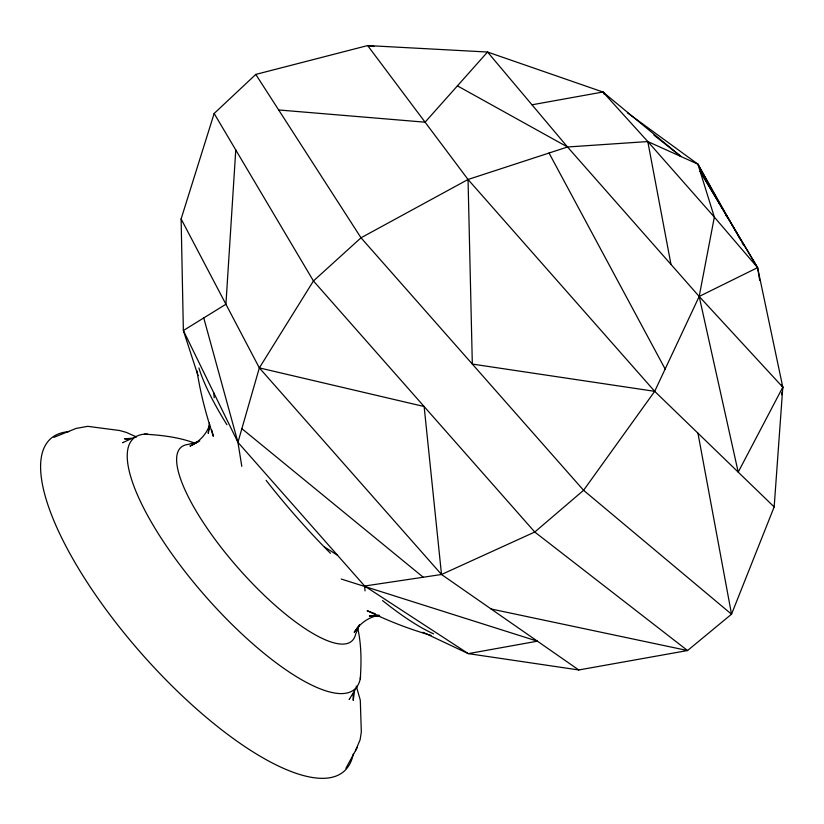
<?xml version="1.0" encoding="UTF-8"?>
<svg xmlns="http://www.w3.org/2000/svg" width="824" height="824" viewBox="0 0 824 824"><rect width="100%" height="100%" fill="white"/><g stroke="black" fill="none" stroke-linecap="round" stroke-linejoin="round"><path stroke-width="1.24" d="M209.43 423.042L208.235 433.352L209.708 426.132M235.767 149.947L225.92 304.241L183.371 330.537L198.028 375.631M423.021 632.307L468.289 653.638L578.788 669.964L687.546 650.538L731.527 614.199L774.169 506.925L782.8 387.187L757.596 267.625L700.132 171.34L757.596 267.625L759.687 280.304M360.253 678.894C361.478 662.269 361.468 645.244 357.884 628.897M781.585 394.737L781.986 392.224M782.398 389.701L782.8 387.187L781.44 385.045M241.793 466.291L237.94 442.344L259.344 367.895L313.439 280.963L361.015 237.796L468.042 179.488L567.52 146.991L647.798 141.553L697.897 164.151L740.858 240.453M341.229 579.035L537.403 641.185L468.289 653.638L364.651 586.029L237.94 442.344L183.371 330.537L181.115 218.937L214.147 113.485L255.78 74.418L367.648 45.567L487.54 52.025L602.921 92.01L681.046 156.55L653.937 135.136M354.505 691.418L353.228 700.349L353.084 694.241M209.729 424.545C206.659 434.166 199.109 442.014 189.973 446.144L198.172 441.716L188.181 444.424A129.131 36.925 48.6 0 0 238.898 568.859A129.131 36.925 48.6 0 0 355.597 634.253L359.542 624.685L354.217 632.369C359.47 623.819 368.204 617.331 378.134 615.497M355.494 750.705L360.088 739.849L361.324 732.072L360.294 700.204L356.277 686.073M365.032 590.901L364.651 586.029L441.51 574.493L534.766 532.026L583.577 490.301L654.699 391.328L699.185 296.444L714.346 217.114L697.897 164.151L627.497 112.878M345.895 768.329L357.379 747.234M357.019 686.711L349.18 699.483L349.623 698.804M194.752 443.611L199.768 440.892M123.425 442.375L122.694 442.725L136.228 436.401M53.9 437.348L76.127 428.418L87.746 426.338L119.676 430.53L126.381 432.404L136.578 436.998M131.243 438.296L124.455 438.79L128.225 439.326M531.995 104.803L602.921 92.01L647.798 141.553L714.346 217.114L757.596 267.625L699.185 296.444L567.52 146.991L487.54 52.025L425.081 122.189L278.677 109.963M379.019 615.137L369.307 615.991L379.689 616.105M144.396 434.176C161.02 435.093 177.933 437.039 193.671 442.715M373.983 46.474L367.648 45.567L468.042 179.488L654.699 391.328L774.169 506.925M654.699 391.328L472.327 364.074L468.042 179.488M491.114 608.988L687.546 650.538L534.766 532.026L313.439 280.963L214.147 113.485M181.115 218.937L259.344 367.895L424.133 406.52L441.51 574.493L578.788 669.964M431.055 635.325C409.054 629.124 387.671 620.709 367.154 610.687L375.363 613.808M457.423 85.861L567.52 146.991M324.563 547.043L337.51 555.252M241.875 428.665L423.258 577.233M259.344 367.895L441.51 574.493M604.61 93.946L602.921 92.01L604.054 94.029M255.78 74.418L361.015 237.796L583.577 490.301L731.527 614.199L697.938 433.156M742.094 242.647L743.33 244.841M697.897 164.151L719.445 203.363M720.67 205.609L721.906 207.844M725.604 214.57L726.83 216.805M549.031 153.027L665.153 369.039M203.755 317.94L237.94 442.344M211.83 430.149L213.344 436.287C206.175 415.018 200.387 393.182 197.029 370.965M647.798 141.553L670.983 264.432M213.735 392.76L214.23 397.755M360.613 676.782A167.2 50.429 48.6 0 1 205.578 596.411A167.2 50.429 48.6 0 1 147.64 434.073M433.579 633.841A200.387 47.565 48.6 0 1 382.552 600.572M330.424 553.264A200.387 47.565 48.6 0 1 266.131 480.371M226.919 424.731A200.387 47.565 48.6 0 1 198.883 367.957M353.269 753.991A221.759 74.119 48.6 0 1 142.171 654.328A221.759 74.119 48.6 0 1 68.907 431.642M782.8 387.187L738.211 472.131L699.185 296.444L782.8 387.187"/></g></svg>
